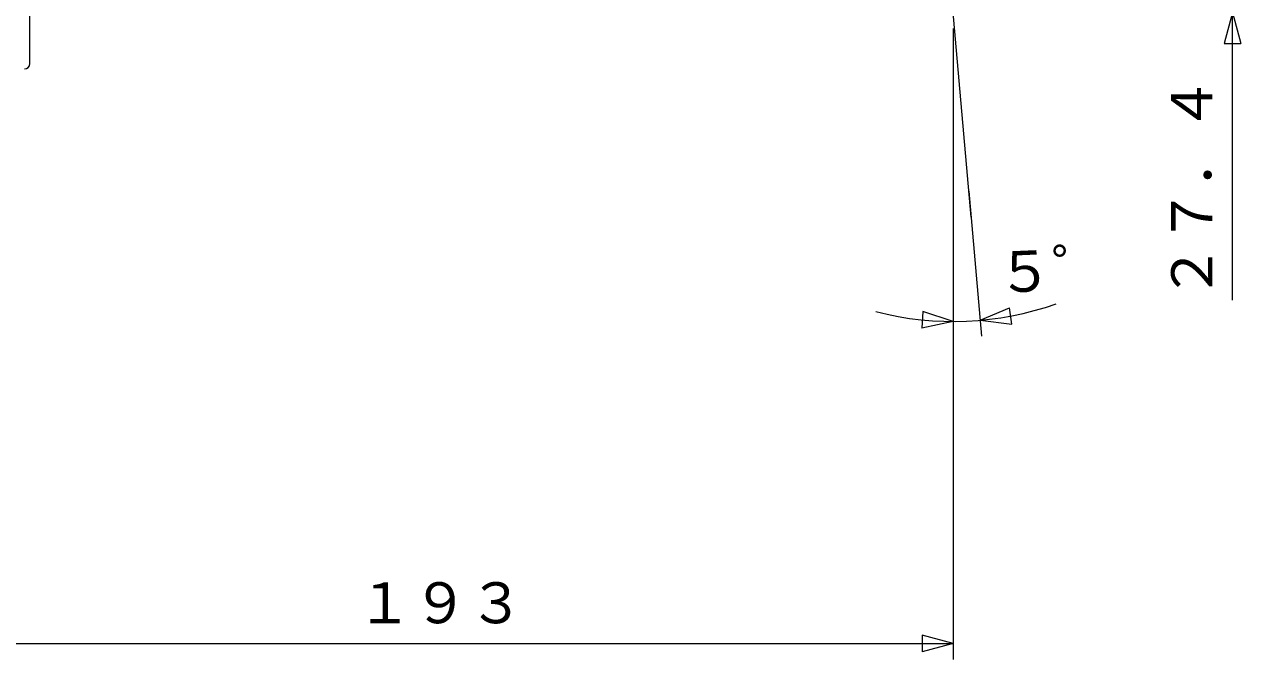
# Model space of a CAD drawing. Units: millimetres, scale not verified. Extents: x -560 to 592, y -417 to 413.
# Drawn here: x -409.2 to -179.4, y 21.4 to 140.6 of the extents above; entities that cross this region are included whole.
import ezdxf
from ezdxf.enums import TextEntityAlignment as Align

# ---------------------------------------------------------------- set-up
doc = ezdxf.new("R2010")
doc.units = ezdxf.units.MM
doc.header["$LTSCALE"] = 6
doc.linetypes.add('USER1', pattern=[2, 1.2, -0.8])
doc.linetypes.add('USER2', pattern=[12, 9, -1, 1, -1])
doc.layers.add('0-2_2', color=7, linetype='Continuous', lineweight=18)
doc.layers.add('0-3_3', color=7, linetype='USER1', lineweight=18)
doc.styles.add('ＭＳ ゴシック', font='')
doc.styles.get('ＭＳ ゴシック').set_extended_font_data('MS Gothic')

# ---------------------------------------------------------------- blocks, each defined once
blk = doc.blocks.new('D3')
at = {"layer": '0-3_3', "linetype": 'Continuous'}
for p, q in [((-234.835, 139.368), (-234.835, 81.863)), ((-231.9, 109.342), (-229.517, 82.096)), ((-229.778, 85.084), (-224.249, 87.415)), ((-223.825, 84.339), (-224.249, 87.415)), ((-240.546, 86.704), (-240.701, 83.602)), ((-234.835, 84.863), (-240.546, 86.704)), ((-229.778, 85.084), (-223.825, 84.339)), ((-234.835, 84.863), (-240.701, 83.602))]:
    blk.add_line(p, q, dxfattribs=at)
blk.add_arc((-234.835, 142.888), 58.025, 255.50572, 289.49426, dxfattribs=at)
at = {"layer": '0-3_3', "style": 'ＭＳ ゴシック'}
blk.add_text('５゜', height=7.698, rotation=2.5, dxfattribs=at).set_placement((-226.373, 87.909), align=Align.BOTTOM_LEFT)
blk = doc.blocks.new('D8')
at = {"layer": '0-3_3', "linetype": 'Continuous'}
for p, q in [((-234.835, 139.888), (-234.835, 21.371)), ((-427.432, 132.787), (-427.432, 21.371)), ((-427.432, 24.371), (-421.637, 25.923)), ((-421.637, 22.818), (-421.637, 25.923)), ((-240.631, 25.923), (-240.631, 22.818)), ((-427.432, 24.371), (-421.637, 22.818)), ((-234.835, 24.371), (-240.631, 22.818))]:
    blk.add_line(p, q, dxfattribs=at)
blk.add_lwpolyline([(-427.432, 24.371), (-234.835, 24.371), (-240.631, 25.923)], dxfattribs=at)
blk = doc.blocks.new('D17')
at = {"layer": '0-3_3', "linetype": 'Continuous'}
for p, q in [((-182.373, 88.888), (-182.373, 185.287)), ((-182.373, 170.287), (-183.926, 176.082)), ((-180.82, 176.082), (-183.926, 176.082)), ((-182.373, 170.287), (-180.82, 176.082)), ((-189.63, 170.287), (-179.373, 170.287)), ((-231.835, 142.888), (-179.373, 142.888)), ((-182.373, 142.888), (-183.926, 137.092)), ((-182.373, 142.888), (-180.82, 137.092)), ((-183.926, 137.092), (-180.82, 137.092))]:
    blk.add_line(p, q, dxfattribs=at)

msp = doc.modelspace()

# ---------------------------------------------------------------- linework, layer by layer
at = {"layer": '0-2_2'}
msp.add_line((-408.232, 133.282), (-408.232, 207.291), dxfattribs=at)
msp.add_arc((-409.232, 133.282), 1, 270.25, 0, dxfattribs=at)
at = {"layer": '0-3_3', "linetype": 'USER2'}
msp.add_line((-231.472, 104.441), (-237.232, 170.287), dxfattribs=at)

# ---------------------------------------------------------------- block references
at = {"layer": '0-3_3'}
for name in ['D17', 'D8', 'D3']:
    msp.add_blockref(name, (0, 0), dxfattribs=at)

# ---------------------------------------------------------------- texts
at = {"layer": '0-3_3', "style": 'ＭＳ ゴシック'}
msp.add_text('２７．４', height=7.698, rotation=90, dxfattribs=at).set_placement((-183.873, 88.888), align=Align.BOTTOM_LEFT)
msp.add_text('１９３', height=7.698, dxfattribs=at).set_placement((-346.884, 25.871), align=Align.BOTTOM_LEFT)

doc.saveas('drawing.dxf')
